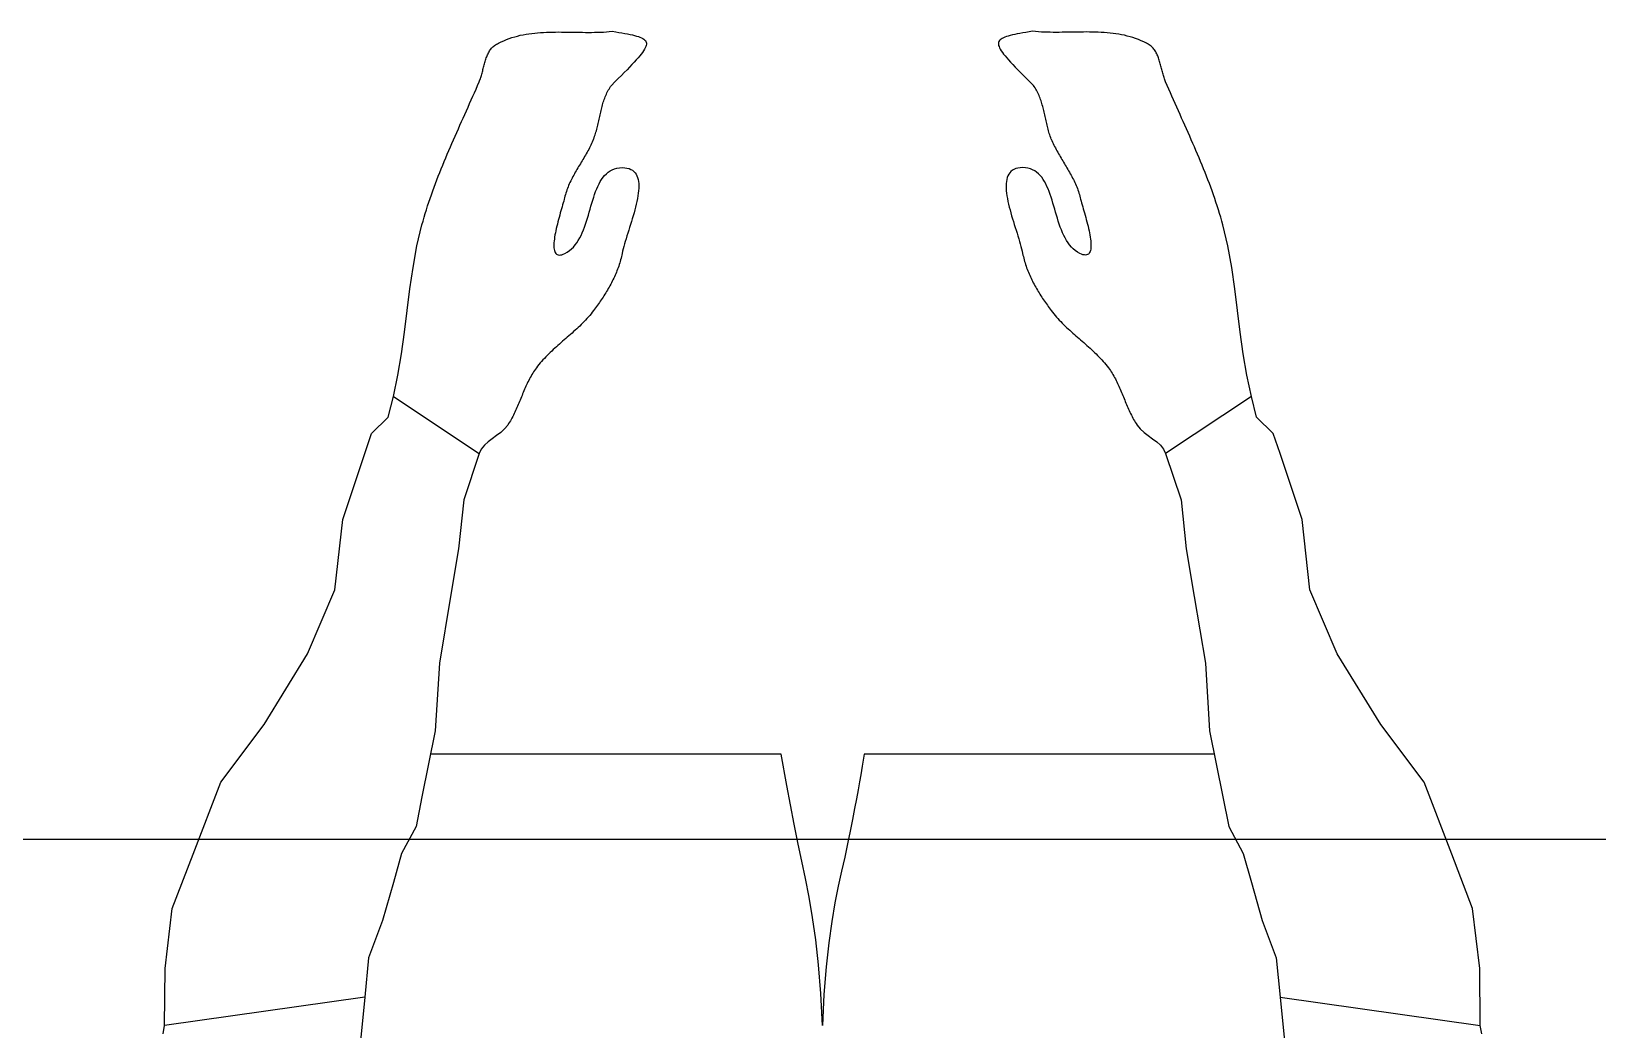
# Model space of a CAD drawing. Header units: millimetres. Extents: x -155 to 94595, y -3153 to 63413.
# Drawn here: x 91889 to 92461, y 36047 to 36412 of the extents above; entities that cross this region are included whole.
import ezdxf

# ---------------------------------------------------------------- set-up
doc = ezdxf.new("R2010")
doc.units = ezdxf.units.MM
doc.layers.add('int', color=185, linetype='Continuous')

msp = doc.modelspace()

# ---------------------------------------------------------------- linework, layer by layer
at = {"layer": 'int'}
for p, q in [((92057.582, 36406.254), (92057.857, 36406.528)), ((92057.857, 36406.528), (92058.147, 36406.786)), ((92058.147, 36406.786), (92058.454, 36407.027)), ((92058.454, 36407.027), (92058.779, 36407.251)), ((92058.779, 36407.251), (92059.122, 36407.456)), ((92059.122, 36407.456), (92059.484, 36407.643)), ((92059.484, 36407.643), (92059.866, 36407.81)), ((92059.866, 36407.81), (92060.831, 36408.295)), ((92060.831, 36408.295), (92061.806, 36408.742)), ((92061.806, 36408.742), (92062.792, 36409.151)), ((92062.792, 36409.151), (92063.787, 36409.525)), ((92063.787, 36409.525), (92064.792, 36409.864)), ((92064.792, 36409.864), (92065.805, 36410.171)), ((92065.805, 36410.171), (92066.827, 36410.447)), ((92066.827, 36410.447), (92067.857, 36410.693)), ((92067.857, 36410.693), (92068.894, 36410.911)), ((92068.894, 36410.911), (92069.938, 36411.103)), ((92069.938, 36411.103), (92070.99, 36411.27)), ((92070.99, 36411.27), (92072.047, 36411.414)), ((92072.047, 36411.414), (92073.11, 36411.535)), ((92073.11, 36411.535), (92074.179, 36411.637)), ((92074.179, 36411.637), (92075.252, 36411.72)), ((92075.252, 36411.72), (92076.331, 36411.786)), ((92076.331, 36411.786), (92077.413, 36411.836)), ((92077.413, 36411.836), (92078.5, 36411.873)), ((92078.5, 36411.873), (92079.589, 36411.897)), ((92079.589, 36411.897), (92080.682, 36411.91)), ((92080.682, 36411.91), (92081.777, 36411.913)), ((92081.777, 36411.913), (92082.874, 36411.909)), ((92082.874, 36411.909), (92083.973, 36411.899)), ((92083.973, 36411.899), (92085.073, 36411.884)), ((92085.073, 36411.884), (92086.174, 36411.866)), ((92086.174, 36411.866), (92087.275, 36411.846)), ((92087.275, 36411.846), (92088.376, 36411.827)), ((92088.376, 36411.827), (92089.477, 36411.809)), ((92089.477, 36411.809), (92090.577, 36411.794)), ((92090.577, 36411.794), (92091.676, 36411.784)), ((92091.676, 36411.784), (92092.773, 36411.78)), ((92092.773, 36411.78), (92093.868, 36411.783)), ((92093.868, 36411.783), (92094.961, 36411.796)), ((92094.961, 36411.796), (92096.051, 36411.82)), ((92096.051, 36411.82), (92097.137, 36411.857)), ((92097.137, 36411.857), (92098.219, 36411.907)), ((92098.219, 36411.907), (92099.298, 36411.973)), ((92099.298, 36411.973), (92100.371, 36412.056)), ((92100.371, 36412.056), (92101.44, 36412.158)), ((92101.44, 36412.158), (92102.691, 36411.949)), ((92102.691, 36411.949), (92103.875, 36411.749)), ((92103.875, 36411.749), (92104.994, 36411.556)), ((92104.994, 36411.556), (92106.047, 36411.369)), ((92106.047, 36411.369), (92107.034, 36411.184)), ((92107.034, 36411.184), (92107.955, 36411)), ((92107.955, 36411), (92108.81, 36410.815)), ((92108.81, 36410.815), (92109.599, 36410.627)), ((92109.599, 36410.627), (92110.322, 36410.434)), ((92110.322, 36410.434), (92110.979, 36410.234)), ((92110.979, 36410.234), (92111.57, 36410.025)), ((92111.57, 36410.025), (92112.095, 36409.805)), ((92112.095, 36409.805), (92112.553, 36409.572)), ((92112.553, 36409.572), (92112.945, 36409.324)), ((92112.945, 36409.324), (92113.271, 36409.059)), ((92113.271, 36409.059), (92113.531, 36408.775)), ((92113.696, 36406.559), (92113.491, 36406.086)), ((92113.531, 36408.775), (92113.724, 36408.47)), ((92113.834, 36407), (92113.696, 36406.559)), ((92113.724, 36408.47), (92113.851, 36408.142)), ((92113.906, 36407.409), (92113.834, 36407)), ((92113.851, 36408.142), (92113.912, 36407.789)), ((92113.912, 36407.789), (92113.906, 36407.409)), ((92242.579, 36408.142), (92242.518, 36407.789)), ((92242.518, 36407.789), (92242.524, 36407.409)), ((92242.524, 36407.409), (92242.596, 36407)), ((92242.706, 36408.47), (92242.579, 36408.142)), ((92242.596, 36407), (92242.735, 36406.559)), ((92242.9, 36408.775), (92242.706, 36408.47)), ((92242.735, 36406.559), (92242.94, 36406.086)), ((92243.159, 36409.059), (92242.9, 36408.775)), ((92243.485, 36409.324), (92243.159, 36409.059)), ((92243.877, 36409.572), (92243.485, 36409.324)), ((92244.336, 36409.805), (92243.877, 36409.572)), ((92244.86, 36410.025), (92244.336, 36409.805)), ((92245.451, 36410.234), (92244.86, 36410.025)), ((92246.108, 36410.434), (92245.451, 36410.234)), ((92246.831, 36410.627), (92246.108, 36410.434)), ((92247.62, 36410.815), (92246.831, 36410.627)), ((92248.475, 36411), (92247.62, 36410.815)), ((92249.396, 36411.184), (92248.475, 36411)), ((92250.383, 36411.369), (92249.396, 36411.184)), ((92251.436, 36411.556), (92250.383, 36411.369)), ((92252.555, 36411.749), (92251.436, 36411.556)), ((92253.74, 36411.949), (92252.555, 36411.749)), ((92254.99, 36412.158), (92253.74, 36411.949)), ((92256.059, 36412.056), (92254.99, 36412.158)), ((92257.133, 36411.973), (92256.059, 36412.056)), ((92258.211, 36411.907), (92257.133, 36411.973)), ((92259.294, 36411.857), (92258.211, 36411.907)), ((92260.38, 36411.82), (92259.294, 36411.857)), ((92261.469, 36411.796), (92260.38, 36411.82)), ((92262.562, 36411.783), (92261.469, 36411.796)), ((92263.657, 36411.78), (92262.562, 36411.783)), ((92264.754, 36411.784), (92263.657, 36411.78)), ((92265.853, 36411.794), (92264.754, 36411.784)), ((92266.953, 36411.809), (92265.853, 36411.794)), ((92268.054, 36411.827), (92266.953, 36411.809)), ((92269.155, 36411.846), (92268.054, 36411.827)), ((92270.257, 36411.866), (92269.155, 36411.846)), ((92271.358, 36411.884), (92270.257, 36411.866)), ((92272.458, 36411.899), (92271.358, 36411.884)), ((92273.557, 36411.909), (92272.458, 36411.899)), ((92274.654, 36411.913), (92273.557, 36411.909)), ((92275.749, 36411.91), (92274.654, 36411.913)), ((92276.841, 36411.897), (92275.749, 36411.91)), ((92277.931, 36411.873), (92276.841, 36411.897)), ((92279.017, 36411.836), (92277.931, 36411.873)), ((92280.1, 36411.786), (92279.017, 36411.836)), ((92281.178, 36411.72), (92280.1, 36411.786)), ((92282.252, 36411.637), (92281.178, 36411.72)), ((92283.32, 36411.535), (92282.252, 36411.637)), ((92284.384, 36411.414), (92283.32, 36411.535)), ((92285.441, 36411.27), (92284.384, 36411.414)), ((92286.492, 36411.103), (92285.441, 36411.27)), ((92287.536, 36410.911), (92286.492, 36411.103)), ((92288.574, 36410.693), (92287.536, 36410.911)), ((92289.603, 36410.447), (92288.574, 36410.693)), ((92290.625, 36410.171), (92289.603, 36410.447)), ((92291.638, 36409.864), (92290.625, 36410.171)), ((92292.643, 36409.525), (92291.638, 36409.864)), ((92293.638, 36409.151), (92292.643, 36409.525)), ((92294.624, 36408.742), (92293.638, 36409.151)), ((92295.6, 36408.295), (92294.624, 36408.742)), ((92296.565, 36407.81), (92295.6, 36408.295)), ((92296.947, 36407.643), (92296.565, 36407.81)), ((92297.309, 36407.456), (92296.947, 36407.643)), ((92297.652, 36407.251), (92297.309, 36407.456)), ((92297.976, 36407.027), (92297.652, 36407.251)), ((92298.284, 36406.786), (92297.976, 36407.027)), ((92298.574, 36406.528), (92298.284, 36406.786)), ((92298.848, 36406.254), (92298.574, 36406.528)), ((92054.768, 36400.339), (92054.887, 36400.763)), ((92054.887, 36400.763), (92055.011, 36401.183)), ((92055.011, 36401.183), (92055.138, 36401.598)), ((92055.138, 36401.598), (92055.272, 36402.009)), ((92055.272, 36402.009), (92055.412, 36402.413)), ((92055.412, 36402.413), (92055.559, 36402.811)), ((92055.559, 36402.811), (92055.713, 36403.202)), ((92055.713, 36403.202), (92055.877, 36403.584)), ((92055.877, 36403.584), (92056.049, 36403.957)), ((92056.049, 36403.957), (92056.232, 36404.321)), ((92056.232, 36404.321), (92056.426, 36404.674)), ((92056.426, 36404.674), (92056.631, 36405.015)), ((92056.631, 36405.015), (92056.848, 36405.345)), ((92056.848, 36405.345), (92057.079, 36405.662)), ((92057.079, 36405.662), (92057.323, 36405.965)), ((92057.323, 36405.965), (92057.582, 36406.254)), ((92109.453, 36400.873), (92108.649, 36400.013)), ((92110.191, 36401.682), (92109.453, 36400.873)), ((92110.863, 36402.442), (92110.191, 36401.682)), ((92111.467, 36403.155), (92110.863, 36402.442)), ((92112.005, 36403.824), (92111.467, 36403.155)), ((92112.476, 36404.449), (92112.005, 36403.824)), ((92112.881, 36405.033), (92112.476, 36404.449)), ((92113.219, 36405.578), (92112.881, 36405.033)), ((92113.491, 36406.086), (92113.219, 36405.578)), ((92242.94, 36406.086), (92243.211, 36405.578)), ((92243.211, 36405.578), (92243.549, 36405.033)), ((92243.549, 36405.033), (92243.954, 36404.449)), ((92243.954, 36404.449), (92244.425, 36403.824)), ((92244.425, 36403.824), (92244.963, 36403.155)), ((92244.963, 36403.155), (92245.568, 36402.442)), ((92245.568, 36402.442), (92246.239, 36401.682)), ((92246.239, 36401.682), (92246.977, 36400.873)), ((92246.977, 36400.873), (92247.782, 36400.013)), ((92299.107, 36405.965), (92298.848, 36406.254)), ((92299.351, 36405.662), (92299.107, 36405.965)), ((92299.582, 36405.345), (92299.351, 36405.662)), ((92299.8, 36405.015), (92299.582, 36405.345)), ((92300.005, 36404.674), (92299.8, 36405.015)), ((92300.198, 36404.321), (92300.005, 36404.674)), ((92300.381, 36403.957), (92300.198, 36404.321)), ((92300.554, 36403.584), (92300.381, 36403.957)), ((92300.717, 36403.202), (92300.554, 36403.584)), ((92300.872, 36402.811), (92300.717, 36403.202)), ((92301.019, 36402.413), (92300.872, 36402.811)), ((92301.159, 36402.009), (92301.019, 36402.413)), ((92301.292, 36401.598), (92301.159, 36402.009)), ((92301.42, 36401.183), (92301.292, 36401.598)), ((92301.543, 36400.763), (92301.42, 36401.183)), ((92301.662, 36400.339), (92301.543, 36400.763)), ((92053.254, 36394.857), (92053.388, 36395.257)), ((92053.388, 36395.257), (92053.516, 36395.664)), ((92053.516, 36395.664), (92053.64, 36396.076)), ((92053.64, 36396.076), (92053.759, 36396.493)), ((92053.759, 36396.493), (92053.874, 36396.914)), ((92053.874, 36396.914), (92053.988, 36397.339)), ((92053.988, 36397.339), (92054.099, 36397.766)), ((92054.099, 36397.766), (92054.209, 36398.195)), ((92054.209, 36398.195), (92054.319, 36398.625)), ((92054.319, 36398.625), (92054.429, 36399.055)), ((92054.429, 36399.055), (92054.54, 36399.485)), ((92054.54, 36399.485), (92054.653, 36399.913)), ((92054.653, 36399.913), (92054.768, 36400.339)), ((92104.762, 36396.022), (92103.623, 36394.877)), ((92105.834, 36397.106), (92104.762, 36396.022)), ((92106.839, 36398.131), (92105.834, 36397.106)), ((92107.777, 36399.1), (92106.839, 36398.131)), ((92108.649, 36400.013), (92107.777, 36399.1)), ((92247.782, 36400.013), (92248.653, 36399.1)), ((92248.653, 36399.1), (92249.591, 36398.131)), ((92249.591, 36398.131), (92250.597, 36397.106)), ((92250.597, 36397.106), (92251.669, 36396.022)), ((92251.669, 36396.022), (92252.808, 36394.877)), ((92301.778, 36399.913), (92301.662, 36400.339)), ((92301.891, 36399.485), (92301.778, 36399.913)), ((92302.002, 36399.055), (92301.891, 36399.485)), ((92302.112, 36398.625), (92302.002, 36399.055)), ((92302.222, 36398.195), (92302.112, 36398.625)), ((92302.332, 36397.766), (92302.222, 36398.195)), ((92302.443, 36397.339), (92302.332, 36397.766)), ((92302.556, 36396.914), (92302.443, 36397.339)), ((92302.672, 36396.493), (92302.556, 36396.914)), ((92302.791, 36396.076), (92302.672, 36396.493)), ((92302.914, 36395.664), (92302.791, 36396.076)), ((92303.042, 36395.257), (92302.914, 36395.664)), ((92303.176, 36394.857), (92303.042, 36395.257)), ((92050.506, 36388.406), (92051.088, 36389.728)), ((92051.088, 36389.728), (92051.666, 36391.052)), ((92051.666, 36391.052), (92052.241, 36392.376)), ((92052.241, 36392.376), (92052.812, 36393.702)), ((92052.812, 36393.702), (92052.967, 36394.078)), ((92052.967, 36394.078), (92053.114, 36394.464)), ((92053.114, 36394.464), (92053.254, 36394.857)), ((92099.281, 36389.222), (92099.505, 36389.696)), ((92099.505, 36389.696), (92099.742, 36390.163)), ((92099.742, 36390.163), (92099.992, 36390.624)), ((92099.992, 36390.624), (92100.257, 36391.078)), ((92100.257, 36391.078), (92100.537, 36391.525)), ((92100.537, 36391.525), (92100.832, 36391.964)), ((92100.832, 36391.964), (92101.144, 36392.396)), ((92102.417, 36393.669), (92101.144, 36392.396)), ((92103.623, 36394.877), (92102.417, 36393.669)), ((92252.808, 36394.877), (92254.013, 36393.669)), ((92254.013, 36393.669), (92255.286, 36392.396)), ((92255.598, 36391.964), (92255.286, 36392.396)), ((92255.894, 36391.525), (92255.598, 36391.964)), ((92256.174, 36391.078), (92255.894, 36391.525)), ((92256.438, 36390.624), (92256.174, 36391.078)), ((92256.689, 36390.163), (92256.438, 36390.624)), ((92256.926, 36389.696), (92256.689, 36390.163)), ((92257.149, 36389.222), (92256.926, 36389.696)), ((92303.316, 36394.464), (92303.176, 36394.857)), ((92303.464, 36394.078), (92303.316, 36394.464)), ((92303.619, 36393.702), (92303.464, 36394.078)), ((92304.19, 36392.376), (92303.619, 36393.702)), ((92304.764, 36391.052), (92304.19, 36392.376)), ((92305.343, 36389.728), (92304.764, 36391.052)), ((92305.925, 36388.406), (92305.343, 36389.728)), ((92048.157, 36383.122), (92048.746, 36384.442)), ((92048.746, 36384.442), (92049.335, 36385.763)), ((92049.335, 36385.763), (92049.921, 36387.084)), ((92049.921, 36387.084), (92050.506, 36388.406)), ((92097.337, 36383.175), (92097.462, 36383.697)), ((92097.462, 36383.697), (92097.592, 36384.217)), ((92097.592, 36384.217), (92097.726, 36384.734)), ((92097.726, 36384.734), (92097.867, 36385.248)), ((92097.867, 36385.248), (92098.014, 36385.76)), ((92098.014, 36385.76), (92098.168, 36386.268)), ((92098.168, 36386.268), (92098.329, 36386.772)), ((92098.329, 36386.772), (92098.5, 36387.271)), ((92098.5, 36387.271), (92098.679, 36387.767)), ((92098.679, 36387.767), (92098.869, 36388.257)), ((92098.869, 36388.257), (92099.069, 36388.742)), ((92099.069, 36388.742), (92099.281, 36389.222)), ((92257.361, 36388.742), (92257.149, 36389.222)), ((92257.562, 36388.257), (92257.361, 36388.742)), ((92257.751, 36387.767), (92257.562, 36388.257)), ((92257.931, 36387.271), (92257.751, 36387.767)), ((92258.101, 36386.772), (92257.931, 36387.271)), ((92258.263, 36386.268), (92258.101, 36386.772)), ((92258.417, 36385.76), (92258.263, 36386.268)), ((92258.564, 36385.248), (92258.417, 36385.76)), ((92258.704, 36384.734), (92258.564, 36385.248)), ((92258.839, 36384.217), (92258.704, 36384.734)), ((92258.968, 36383.697), (92258.839, 36384.217)), ((92259.094, 36383.175), (92258.968, 36383.697)), ((92306.509, 36387.084), (92305.925, 36388.406)), ((92307.096, 36385.763), (92306.509, 36387.084)), ((92307.684, 36384.442), (92307.096, 36385.763)), ((92308.274, 36383.122), (92307.684, 36384.442)), ((92045.795, 36377.839), (92046.385, 36379.16)), ((92046.385, 36379.16), (92046.975, 36380.481)), ((92046.975, 36380.481), (92047.566, 36381.801)), ((92047.566, 36381.801), (92048.157, 36383.122)), ((92096.031, 36377.387), (92096.158, 36377.91)), ((92096.158, 36377.91), (92096.28, 36378.435)), ((92096.28, 36378.435), (92096.4, 36378.962)), ((92096.4, 36378.962), (92096.517, 36379.489)), ((92096.517, 36379.489), (92096.633, 36380.016)), ((92096.633, 36380.016), (92096.748, 36380.544)), ((92096.748, 36380.544), (92096.863, 36381.072)), ((92096.863, 36381.072), (92096.979, 36381.599)), ((92096.979, 36381.599), (92097.096, 36382.126)), ((92097.096, 36382.126), (92097.215, 36382.651)), ((92097.215, 36382.651), (92097.337, 36383.175)), ((92259.216, 36382.651), (92259.094, 36383.175)), ((92259.335, 36382.126), (92259.216, 36382.651)), ((92259.452, 36381.599), (92259.335, 36382.126)), ((92259.568, 36381.072), (92259.452, 36381.599)), ((92259.683, 36380.544), (92259.568, 36381.072)), ((92259.798, 36380.016), (92259.683, 36380.544)), ((92259.913, 36379.489), (92259.798, 36380.016)), ((92260.031, 36378.962), (92259.913, 36379.489)), ((92260.15, 36378.435), (92260.031, 36378.962)), ((92260.273, 36377.91), (92260.15, 36378.435)), ((92260.399, 36377.387), (92260.273, 36377.91)), ((92308.864, 36381.801), (92308.274, 36383.122)), ((92309.455, 36380.481), (92308.864, 36381.801)), ((92310.045, 36379.16), (92309.455, 36380.481)), ((92310.635, 36377.839), (92310.045, 36379.16)), ((92042.874, 36371.223), (92043.453, 36372.549)), ((92043.453, 36372.549), (92044.035, 36373.873)), ((92044.035, 36373.873), (92044.62, 36375.196)), ((92044.62, 36375.196), (92045.207, 36376.518)), ((92045.207, 36376.518), (92045.795, 36377.839)), ((92094.385, 36372.247), (92094.147, 36371.697)), ((92094.613, 36372.801), (92094.385, 36372.247)), ((92094.613, 36372.801), (92094.804, 36373.296)), ((92094.804, 36373.296), (92094.986, 36373.795)), ((92094.986, 36373.795), (92095.157, 36374.298)), ((92095.157, 36374.298), (92095.321, 36374.805)), ((92095.321, 36374.805), (92095.476, 36375.315)), ((92095.476, 36375.315), (92095.624, 36375.829)), ((92095.624, 36375.829), (92095.765, 36376.346)), ((92095.765, 36376.346), (92095.901, 36376.865)), ((92095.901, 36376.865), (92096.031, 36377.387)), ((92260.529, 36376.865), (92260.399, 36377.387)), ((92260.665, 36376.346), (92260.529, 36376.865)), ((92260.807, 36375.829), (92260.665, 36376.346)), ((92260.955, 36375.315), (92260.807, 36375.829)), ((92261.11, 36374.805), (92260.955, 36375.315)), ((92261.273, 36374.298), (92261.11, 36374.805)), ((92261.445, 36373.795), (92261.273, 36374.298)), ((92261.626, 36373.296), (92261.445, 36373.795)), ((92261.818, 36372.801), (92261.626, 36373.296)), ((92261.818, 36372.801), (92262.046, 36372.247)), ((92262.046, 36372.247), (92262.284, 36371.697)), ((92311.224, 36376.518), (92310.635, 36377.839)), ((92311.811, 36375.196), (92311.224, 36376.518)), ((92312.396, 36373.873), (92311.811, 36375.196)), ((92312.978, 36372.549), (92312.396, 36373.873)), ((92313.557, 36371.223), (92312.978, 36372.549)), ((92040.599, 36365.908), (92041.16, 36367.239)), ((92041.16, 36367.239), (92041.727, 36368.569)), ((92041.727, 36368.569), (92042.298, 36369.897)), ((92042.298, 36369.897), (92042.874, 36371.223)), ((92091.65, 36366.895), (92091.346, 36366.373)), ((92091.951, 36367.419), (92091.65, 36366.895)), ((92092.247, 36367.944), (92091.951, 36367.419)), ((92092.539, 36368.472), (92092.247, 36367.944)), ((92092.825, 36369.002), (92092.539, 36368.472)), ((92093.104, 36369.534), (92092.825, 36369.002)), ((92093.377, 36370.07), (92093.104, 36369.534)), ((92093.642, 36370.609), (92093.377, 36370.07)), ((92093.899, 36371.151), (92093.642, 36370.609)), ((92094.147, 36371.697), (92093.899, 36371.151)), ((92262.284, 36371.697), (92262.532, 36371.151)), ((92262.532, 36371.151), (92262.788, 36370.609)), ((92262.788, 36370.609), (92263.053, 36370.07)), ((92263.053, 36370.07), (92263.326, 36369.534)), ((92263.326, 36369.534), (92263.606, 36369.002)), ((92263.606, 36369.002), (92263.891, 36368.472)), ((92263.891, 36368.472), (92264.183, 36367.944)), ((92264.183, 36367.944), (92264.479, 36367.419)), ((92264.479, 36367.419), (92264.78, 36366.895)), ((92264.78, 36366.895), (92265.085, 36366.373)), ((92314.132, 36369.897), (92313.557, 36371.223)), ((92314.703, 36368.569), (92314.132, 36369.897)), ((92315.27, 36367.239), (92314.703, 36368.569)), ((92315.832, 36365.908), (92315.27, 36367.239)), ((92038.413, 36360.561), (92038.949, 36361.901)), ((92038.949, 36361.901), (92039.493, 36363.239)), ((92039.493, 36363.239), (92040.043, 36364.574)), ((92040.043, 36364.574), (92040.599, 36365.908)), ((92088.247, 36361.183), (92087.946, 36360.661)), ((92088.551, 36361.703), (92088.247, 36361.183)), ((92088.859, 36362.223), (92088.551, 36361.703)), ((92089.169, 36362.742), (92088.859, 36362.223)), ((92089.48, 36363.26), (92089.169, 36362.742)), ((92089.792, 36363.778), (92089.48, 36363.26)), ((92090.105, 36364.296), (92089.792, 36363.778)), ((92090.417, 36364.814), (92090.105, 36364.296)), ((92090.729, 36365.333), (92090.417, 36364.814)), ((92091.039, 36365.853), (92090.729, 36365.333)), ((92091.346, 36366.373), (92091.039, 36365.853)), ((92099.278, 36360.139), (92099.938, 36360.698)), ((92099.938, 36360.698), (92100.649, 36361.184)), ((92100.649, 36361.184), (92101.412, 36361.592)), ((92101.412, 36361.592), (92102.232, 36361.917)), ((92102.232, 36361.917), (92103.111, 36362.155)), ((92103.111, 36362.155), (92104.054, 36362.301)), ((92104.054, 36362.301), (92105.063, 36362.351)), ((92105.063, 36362.351), (92105.983, 36362.31)), ((92105.983, 36362.31), (92106.815, 36362.189)), ((92106.815, 36362.189), (92107.563, 36361.992)), ((92107.563, 36361.992), (92108.229, 36361.721)), ((92108.229, 36361.721), (92108.817, 36361.379)), ((92108.817, 36361.379), (92109.331, 36360.971)), ((92109.331, 36360.971), (92109.772, 36360.499)), ((92247.1, 36360.971), (92246.658, 36360.499)), ((92247.613, 36361.379), (92247.1, 36360.971)), ((92248.201, 36361.721), (92247.613, 36361.379)), ((92248.868, 36361.992), (92248.201, 36361.721)), ((92249.615, 36362.189), (92248.868, 36361.992)), ((92250.448, 36362.31), (92249.615, 36362.189)), ((92251.367, 36362.351), (92250.448, 36362.31)), ((92252.377, 36362.301), (92251.367, 36362.351)), ((92253.319, 36362.155), (92252.377, 36362.301)), ((92254.199, 36361.917), (92253.319, 36362.155)), ((92255.018, 36361.592), (92254.199, 36361.917)), ((92255.782, 36361.184), (92255.018, 36361.592)), ((92256.492, 36360.698), (92255.782, 36361.184)), ((92257.153, 36360.139), (92256.492, 36360.698)), ((92265.085, 36366.373), (92265.392, 36365.853)), ((92265.392, 36365.853), (92265.702, 36365.333)), ((92265.702, 36365.333), (92266.013, 36364.814)), ((92266.013, 36364.814), (92266.325, 36364.296)), ((92266.325, 36364.296), (92266.638, 36363.778)), ((92266.638, 36363.778), (92266.95, 36363.26)), ((92266.95, 36363.26), (92267.262, 36362.742)), ((92267.262, 36362.742), (92267.572, 36362.223)), ((92267.572, 36362.223), (92267.879, 36361.703)), ((92267.879, 36361.703), (92268.184, 36361.183)), ((92268.184, 36361.183), (92268.484, 36360.661)), ((92316.388, 36364.574), (92315.832, 36365.908)), ((92316.938, 36363.239), (92316.388, 36364.574)), ((92317.481, 36361.901), (92316.938, 36363.239)), ((92318.018, 36360.561), (92317.481, 36361.901)), ((92035.852, 36353.817), (92036.347, 36355.172)), ((92036.347, 36355.172), (92036.85, 36356.523)), ((92036.85, 36356.523), (92037.363, 36357.872)), ((92037.363, 36357.872), (92037.884, 36359.218)), ((92037.884, 36359.218), (92038.413, 36360.561)), ((92085.281, 36355.305), (92085.064, 36354.75)), ((92085.51, 36355.856), (92085.281, 36355.305)), ((92085.748, 36356.402), (92085.51, 36355.856)), ((92085.996, 36356.945), (92085.748, 36356.402)), ((92086.254, 36357.484), (92085.996, 36356.945)), ((92086.519, 36358.02), (92086.254, 36357.484)), ((92086.792, 36358.553), (92086.519, 36358.02)), ((92087.072, 36359.083), (92086.792, 36358.553)), ((92087.358, 36359.611), (92087.072, 36359.083)), ((92087.649, 36360.137), (92087.358, 36359.611)), ((92087.946, 36360.661), (92087.649, 36360.137)), ((92095.76, 36354.555), (92096.167, 36355.499)), ((92096.167, 36355.499), (92096.601, 36356.403)), ((92096.601, 36356.403), (92097.064, 36357.26)), ((92097.064, 36357.26), (92097.56, 36358.067)), ((92097.56, 36358.067), (92098.092, 36358.819)), ((92098.092, 36358.819), (92098.663, 36359.511)), ((92098.663, 36359.511), (92099.278, 36360.139)), ((92109.772, 36360.499), (92110.145, 36359.966)), ((92110.145, 36359.966), (92110.453, 36359.376)), ((92110.453, 36359.376), (92110.698, 36358.732)), ((92110.698, 36358.732), (92110.885, 36358.037)), ((92110.885, 36358.037), (92111.016, 36357.295)), ((92111.016, 36357.295), (92111.094, 36356.508)), ((92111.094, 36356.508), (92111.122, 36355.679)), ((92111.122, 36355.679), (92111.104, 36354.813)), ((92245.337, 36356.508), (92245.308, 36355.679)), ((92245.308, 36355.679), (92245.326, 36354.813)), ((92245.415, 36357.295), (92245.337, 36356.508)), ((92245.546, 36358.037), (92245.415, 36357.295)), ((92245.732, 36358.732), (92245.546, 36358.037)), ((92245.977, 36359.376), (92245.732, 36358.732)), ((92246.285, 36359.966), (92245.977, 36359.376)), ((92246.658, 36360.499), (92246.285, 36359.966)), ((92257.767, 36359.511), (92257.153, 36360.139)), ((92258.339, 36358.819), (92257.767, 36359.511)), ((92258.871, 36358.067), (92258.339, 36358.819)), ((92259.366, 36357.26), (92258.871, 36358.067)), ((92259.83, 36356.403), (92259.366, 36357.26)), ((92260.263, 36355.499), (92259.83, 36356.403)), ((92260.671, 36354.555), (92260.263, 36355.499)), ((92268.484, 36360.661), (92268.781, 36360.137)), ((92268.781, 36360.137), (92269.073, 36359.611)), ((92269.073, 36359.611), (92269.359, 36359.083)), ((92269.359, 36359.083), (92269.639, 36358.553)), ((92269.639, 36358.553), (92269.912, 36358.02)), ((92269.912, 36358.02), (92270.177, 36357.484)), ((92270.177, 36357.484), (92270.434, 36356.945)), ((92270.434, 36356.945), (92270.682, 36356.402)), ((92270.682, 36356.402), (92270.921, 36355.856)), ((92270.921, 36355.856), (92271.149, 36355.305)), ((92271.149, 36355.305), (92271.367, 36354.75)), ((92318.547, 36359.218), (92318.018, 36360.561)), ((92319.068, 36357.872), (92318.547, 36359.218)), ((92319.58, 36356.523), (92319.068, 36357.872)), ((92320.084, 36355.172), (92319.58, 36356.523)), ((92320.578, 36353.817), (92320.084, 36355.172)), ((92033.98, 36348.362), (92034.432, 36349.731)), ((92034.432, 36349.731), (92034.895, 36351.097)), ((92034.895, 36351.097), (92035.368, 36352.459)), ((92035.368, 36352.459), (92035.852, 36353.817)), ((92083.509, 36349.487), (92083.313, 36348.796)), ((92083.694, 36350.146), (92083.509, 36349.487)), ((92083.866, 36350.77), (92083.694, 36350.146)), ((92084.023, 36351.356), (92083.866, 36350.77)), ((92084.163, 36351.901), (92084.023, 36351.356)), ((92084.316, 36352.481), (92084.163, 36351.901)), ((92084.483, 36353.056), (92084.316, 36352.481)), ((92084.664, 36353.626), (92084.483, 36353.056)), ((92084.858, 36354.19), (92084.664, 36353.626)), ((92085.064, 36354.75), (92084.858, 36354.19)), ((92093.672, 36348.28), (92093.994, 36349.375)), ((92093.994, 36349.375), (92094.322, 36350.457)), ((92094.322, 36350.457), (92094.659, 36351.52)), ((92094.659, 36351.52), (92095.009, 36352.561)), ((92095.009, 36352.561), (92095.375, 36353.574)), ((92095.375, 36353.574), (92095.76, 36354.555)), ((92110.432, 36350.024), (92110.204, 36348.998)), ((92110.634, 36351.032), (92110.432, 36350.024)), ((92110.805, 36352.018), (92110.634, 36351.032)), ((92110.943, 36352.979), (92110.805, 36352.018)), ((92111.043, 36353.912), (92110.943, 36352.979)), ((92111.104, 36354.813), (92111.043, 36353.912)), ((92245.326, 36354.813), (92245.387, 36353.912)), ((92245.387, 36353.912), (92245.488, 36352.979)), ((92245.488, 36352.979), (92245.625, 36352.018)), ((92245.625, 36352.018), (92245.796, 36351.032)), ((92245.796, 36351.032), (92245.998, 36350.024)), ((92245.998, 36350.024), (92246.227, 36348.998)), ((92261.056, 36353.574), (92260.671, 36354.555)), ((92261.421, 36352.561), (92261.056, 36353.574)), ((92261.771, 36351.52), (92261.421, 36352.561)), ((92262.108, 36350.457), (92261.771, 36351.52)), ((92262.436, 36349.375), (92262.108, 36350.457)), ((92262.758, 36348.28), (92262.436, 36349.375)), ((92271.367, 36354.75), (92271.573, 36354.19)), ((92271.573, 36354.19), (92271.766, 36353.626)), ((92271.766, 36353.626), (92271.947, 36353.056)), ((92271.947, 36353.056), (92272.115, 36352.481)), ((92272.115, 36352.481), (92272.268, 36351.901)), ((92272.268, 36351.901), (92272.408, 36351.356)), ((92272.408, 36351.356), (92272.565, 36350.77)), ((92272.565, 36350.77), (92272.736, 36350.146)), ((92272.736, 36350.146), (92272.921, 36349.487)), ((92272.921, 36349.487), (92273.117, 36348.796)), ((92321.062, 36352.459), (92320.578, 36353.817)), ((92321.536, 36351.097), (92321.062, 36352.459)), ((92321.999, 36349.731), (92321.536, 36351.097)), ((92322.45, 36348.362), (92321.999, 36349.731)), ((92032.298, 36342.842), (92032.699, 36344.228)), ((92032.699, 36344.228), (92033.114, 36345.61)), ((92033.114, 36345.61), (92033.541, 36346.988)), ((92033.541, 36346.988), (92033.98, 36348.362)), ((92082.015, 36344.184), (92081.796, 36343.37)), ((92082.236, 36344.992), (92082.015, 36344.184)), ((92082.458, 36345.788), (92082.236, 36344.992)), ((92082.678, 36346.57), (92082.458, 36345.788)), ((92082.896, 36347.334), (92082.678, 36346.57)), ((92083.108, 36348.078), (92082.896, 36347.334)), ((92083.313, 36348.796), (92083.108, 36348.078)), ((92092.03, 36342.761), (92092.373, 36343.855)), ((92092.373, 36343.855), (92092.706, 36344.959)), ((92092.706, 36344.959), (92093.031, 36346.067)), ((92093.031, 36346.067), (92093.352, 36347.176)), ((92093.352, 36347.176), (92093.672, 36348.28)), ((92108.764, 36343.697), (92108.439, 36342.626)), ((92109.081, 36344.769), (92108.764, 36343.697)), ((92109.386, 36345.838), (92109.081, 36344.769)), ((92109.678, 36346.901), (92109.386, 36345.838)), ((92109.951, 36347.956), (92109.678, 36346.901)), ((92110.204, 36348.998), (92109.951, 36347.956)), ((92246.227, 36348.998), (92246.479, 36347.956)), ((92246.479, 36347.956), (92246.753, 36346.901)), ((92246.753, 36346.901), (92247.044, 36345.838)), ((92247.044, 36345.838), (92247.35, 36344.769)), ((92247.35, 36344.769), (92247.667, 36343.697)), ((92247.667, 36343.697), (92247.992, 36342.626)), ((92263.078, 36347.176), (92262.758, 36348.28)), ((92263.399, 36346.067), (92263.078, 36347.176)), ((92263.724, 36344.959), (92263.399, 36346.067)), ((92264.057, 36343.855), (92263.724, 36344.959)), ((92264.401, 36342.761), (92264.057, 36343.855)), ((92273.117, 36348.796), (92273.322, 36348.078)), ((92273.322, 36348.078), (92273.535, 36347.334)), ((92273.535, 36347.334), (92273.752, 36346.57)), ((92273.752, 36346.57), (92273.973, 36345.788)), ((92273.973, 36345.788), (92274.195, 36344.992)), ((92274.195, 36344.992), (92274.416, 36344.184)), ((92274.416, 36344.184), (92274.634, 36343.37)), ((92322.89, 36346.988), (92322.45, 36348.362)), ((92323.317, 36345.61), (92322.89, 36346.988)), ((92323.731, 36344.228), (92323.317, 36345.61)), ((92324.132, 36342.842), (92323.731, 36344.228)), ((92030.071, 36333.726), (92031.911, 36341.451)), ((92031.911, 36341.451), (92032.298, 36342.842)), ((92080.655, 36338.514), (92080.511, 36337.742)), ((92080.815, 36339.302), (92080.655, 36338.514)), ((92080.99, 36340.103), (92080.815, 36339.302)), ((92081.178, 36340.914), (92080.99, 36340.103)), ((92081.376, 36341.731), (92081.178, 36340.914)), ((92081.583, 36342.551), (92081.376, 36341.731)), ((92081.796, 36343.37), (92081.583, 36342.551)), ((92090.026, 36337.591), (92090.476, 36338.569)), ((92090.476, 36338.569), (92090.898, 36339.58)), ((92090.898, 36339.58), (92091.295, 36340.619)), ((92091.295, 36340.619), (92091.671, 36341.681)), ((92091.671, 36341.681), (92092.03, 36342.761)), ((92107.121, 36338.414), (92106.803, 36337.395)), ((92107.447, 36339.45), (92107.121, 36338.414)), ((92107.777, 36340.499), (92107.447, 36339.45)), ((92108.109, 36341.559), (92107.777, 36340.499)), ((92108.439, 36342.626), (92108.109, 36341.559)), ((92247.992, 36342.626), (92248.322, 36341.559)), ((92248.322, 36341.559), (92248.654, 36340.499)), ((92248.654, 36340.499), (92248.984, 36339.45)), ((92248.984, 36339.45), (92249.31, 36338.414)), ((92249.31, 36338.414), (92249.627, 36337.395)), ((92264.759, 36341.681), (92264.401, 36342.761)), ((92265.135, 36340.619), (92264.759, 36341.681)), ((92265.533, 36339.58), (92265.135, 36340.619)), ((92265.955, 36338.569), (92265.533, 36339.58)), ((92266.405, 36337.591), (92265.955, 36338.569)), ((92274.634, 36343.37), (92274.848, 36342.551)), ((92274.848, 36342.551), (92275.054, 36341.731)), ((92275.054, 36341.731), (92275.253, 36340.914)), ((92275.253, 36340.914), (92275.44, 36340.103)), ((92275.44, 36340.103), (92275.615, 36339.302)), ((92275.615, 36339.302), (92275.775, 36338.514)), ((92275.775, 36338.514), (92275.919, 36337.742)), ((92324.519, 36341.451), (92324.132, 36342.842)), ((92326.36, 36333.726), (92324.519, 36341.451)), ((92028.647, 36325.914), (92030.071, 36333.726)), ((92080.11, 36334.248), (92080.108, 36333.646)), ((92080.108, 36333.646), (92080.135, 36333.084)), ((92080.142, 36334.887), (92080.11, 36334.248)), ((92080.135, 36333.084), (92080.195, 36332.567)), ((92080.199, 36335.559), (92080.142, 36334.887)), ((92080.195, 36332.567), (92080.29, 36332.096)), ((92080.281, 36336.261), (92080.199, 36335.559)), ((92080.386, 36336.99), (92080.281, 36336.261)), ((92080.29, 36332.096), (92080.421, 36331.675)), ((92080.511, 36337.742), (92080.386, 36336.99)), ((92085.811, 36332.034), (92086.551, 36332.657)), ((92086.551, 36332.657), (92087.239, 36333.345)), ((92087.239, 36333.345), (92087.879, 36334.093)), ((92087.879, 36334.093), (92088.475, 36334.896)), ((92088.475, 36334.896), (92089.029, 36335.75)), ((92089.029, 36335.75), (92089.545, 36336.649)), ((92089.545, 36336.649), (92090.026, 36337.591)), ((92105.442, 36332.663), (92105.237, 36331.812)), ((92105.673, 36333.55), (92105.442, 36332.663)), ((92105.928, 36334.47), (92105.673, 36333.55)), ((92106.203, 36335.419), (92105.928, 36334.47)), ((92106.496, 36336.395), (92106.203, 36335.419)), ((92106.803, 36337.395), (92106.496, 36336.395)), ((92249.627, 36337.395), (92249.934, 36336.395)), ((92249.934, 36336.395), (92250.227, 36335.419)), ((92250.227, 36335.419), (92250.503, 36334.47)), ((92250.503, 36334.47), (92250.758, 36333.55)), ((92250.758, 36333.55), (92250.989, 36332.663)), ((92250.989, 36332.663), (92251.193, 36331.812)), ((92266.886, 36336.649), (92266.405, 36337.591)), ((92267.402, 36335.75), (92266.886, 36336.649)), ((92267.956, 36334.896), (92267.402, 36335.75)), ((92268.551, 36334.093), (92267.956, 36334.896)), ((92269.191, 36333.345), (92268.551, 36334.093)), ((92269.88, 36332.657), (92269.191, 36333.345)), ((92270.62, 36332.034), (92269.88, 36332.657)), ((92275.919, 36337.742), (92276.044, 36336.99)), ((92276.141, 36332.096), (92276.01, 36331.675)), ((92276.044, 36336.99), (92276.149, 36336.261)), ((92276.235, 36332.567), (92276.141, 36332.096)), ((92276.149, 36336.261), (92276.231, 36335.559)), ((92276.231, 36335.559), (92276.289, 36334.887)), ((92276.295, 36333.084), (92276.235, 36332.567)), ((92276.289, 36334.887), (92276.32, 36334.248)), ((92276.323, 36333.646), (92276.295, 36333.084)), ((92276.32, 36334.248), (92276.323, 36333.646)), ((92327.783, 36325.914), (92326.36, 36333.726)), ((92080.421, 36331.675), (92080.59, 36331.309)), ((92080.59, 36331.309), (92080.799, 36331)), ((92080.799, 36331), (92081.051, 36330.751)), ((92081.051, 36330.751), (92081.347, 36330.567)), ((92081.347, 36330.567), (92081.689, 36330.45)), ((92081.689, 36330.45), (92082.079, 36330.405)), ((92082.079, 36330.405), (92082.52, 36330.434)), ((92082.52, 36330.434), (92083.013, 36330.54)), ((92083.013, 36330.54), (92083.56, 36330.728)), ((92083.56, 36330.728), (92084.163, 36331)), ((92084.163, 36331), (92085.016, 36331.48)), ((92085.016, 36331.48), (92085.811, 36332.034)), ((92103.797, 36326.362), (92103.597, 36325.795)), ((92103.989, 36326.932), (92103.797, 36326.362)), ((92104.171, 36327.505), (92103.989, 36326.932)), ((92104.344, 36328.08), (92104.171, 36327.505)), ((92104.508, 36328.659), (92104.344, 36328.08)), ((92104.662, 36329.24), (92104.508, 36328.659)), ((92104.806, 36329.824), (92104.662, 36329.24)), ((92104.94, 36330.411), (92104.806, 36329.824)), ((92105.063, 36331), (92104.94, 36330.411)), ((92105.237, 36331.812), (92105.063, 36331)), ((92251.193, 36331.812), (92251.367, 36331)), ((92251.367, 36331), (92251.491, 36330.411)), ((92251.491, 36330.411), (92251.625, 36329.824)), ((92251.625, 36329.824), (92251.769, 36329.24)), ((92251.769, 36329.24), (92251.923, 36328.659)), ((92251.923, 36328.659), (92252.086, 36328.08)), ((92252.086, 36328.08), (92252.259, 36327.505)), ((92252.259, 36327.505), (92252.442, 36326.932)), ((92252.442, 36326.932), (92252.633, 36326.362)), ((92252.633, 36326.362), (92252.834, 36325.795)), ((92271.415, 36331.48), (92270.62, 36332.034)), ((92272.268, 36331), (92271.415, 36331.48)), ((92272.871, 36330.728), (92272.268, 36331)), ((92273.418, 36330.54), (92272.871, 36330.728)), ((92273.911, 36330.434), (92273.418, 36330.54)), ((92274.351, 36330.405), (92273.911, 36330.434)), ((92274.741, 36330.45), (92274.351, 36330.405)), ((92275.084, 36330.567), (92274.741, 36330.45)), ((92275.38, 36330.751), (92275.084, 36330.567)), ((92275.631, 36331), (92275.38, 36330.751)), ((92275.841, 36331.309), (92275.631, 36331)), ((92276.01, 36331.675), (92275.841, 36331.309)), ((92027.508, 36318.043), (92028.647, 36325.914)), ((92101.435, 36320.819), (92101.159, 36320.28)), ((92101.705, 36321.361), (92101.435, 36320.819)), ((92101.967, 36321.905), (92101.705, 36321.361)), ((92102.223, 36322.452), (92101.967, 36321.905)), ((92102.471, 36323.002), (92102.223, 36322.452)), ((92102.712, 36323.555), (92102.471, 36323.002)), ((92102.945, 36324.111), (92102.712, 36323.555)), ((92103.171, 36324.67), (92102.945, 36324.111)), ((92103.388, 36325.231), (92103.171, 36324.67)), ((92103.597, 36325.795), (92103.388, 36325.231)), ((92252.834, 36325.795), (92253.042, 36325.231)), ((92253.042, 36325.231), (92253.26, 36324.67)), ((92253.26, 36324.67), (92253.485, 36324.111)), ((92253.485, 36324.111), (92253.718, 36323.555)), ((92253.718, 36323.555), (92253.959, 36323.002)), ((92253.959, 36323.002), (92254.208, 36322.452)), ((92254.208, 36322.452), (92254.463, 36321.905)), ((92254.463, 36321.905), (92254.726, 36321.361)), ((92254.726, 36321.361), (92254.995, 36320.819)), ((92254.995, 36320.819), (92255.271, 36320.28)), ((92328.922, 36318.043), (92327.783, 36325.914)), ((92026.522, 36310.14), (92027.508, 36318.043)), ((92098.089, 36315.048), (92097.756, 36314.54)), ((92098.418, 36315.558), (92098.089, 36315.048)), ((92098.743, 36316.072), (92098.418, 36315.558)), ((92099.063, 36316.588), (92098.743, 36316.072)), ((92099.379, 36317.107), (92099.063, 36316.588)), ((92099.689, 36317.629), (92099.379, 36317.107)), ((92099.995, 36318.153), (92099.689, 36317.629)), ((92100.295, 36318.681), (92099.995, 36318.153)), ((92100.589, 36319.211), (92100.295, 36318.681)), ((92100.877, 36319.744), (92100.589, 36319.211)), ((92101.159, 36320.28), (92100.877, 36319.744)), ((92255.271, 36320.28), (92255.553, 36319.744)), ((92255.553, 36319.744), (92255.842, 36319.211)), ((92255.842, 36319.211), (92256.136, 36318.681)), ((92256.136, 36318.681), (92256.436, 36318.153)), ((92256.436, 36318.153), (92256.741, 36317.629)), ((92256.741, 36317.629), (92257.052, 36317.107)), ((92257.052, 36317.107), (92257.367, 36316.588)), ((92257.367, 36316.588), (92257.687, 36316.072)), ((92257.687, 36316.072), (92258.012, 36315.558)), ((92258.012, 36315.558), (92258.341, 36315.048)), ((92258.341, 36315.048), (92258.674, 36314.54)), ((92329.909, 36310.14), (92328.922, 36318.043)), ((92025.556, 36302.232), (92026.522, 36310.14)), ((92094.151, 36309.498), (92093.678, 36308.906)), ((92094.613, 36310.1), (92094.151, 36309.498)), ((92094.972, 36310.582), (92094.613, 36310.1)), ((92095.33, 36311.067), (92094.972, 36310.582)), ((92095.685, 36311.554), (92095.33, 36311.067)), ((92096.038, 36312.045), (92095.685, 36311.554)), ((92096.388, 36312.538), (92096.038, 36312.045)), ((92096.735, 36313.035), (92096.388, 36312.538)), ((92097.079, 36313.534), (92096.735, 36313.035)), ((92097.419, 36314.036), (92097.079, 36313.534)), ((92097.756, 36314.54), (92097.419, 36314.036)), ((92258.674, 36314.54), (92259.011, 36314.036)), ((92259.011, 36314.036), (92259.352, 36313.534)), ((92259.352, 36313.534), (92259.695, 36313.035)), ((92259.695, 36313.035), (92260.043, 36312.538)), ((92260.043, 36312.538), (92260.393, 36312.045)), ((92260.393, 36312.045), (92260.745, 36311.554)), ((92260.745, 36311.554), (92261.101, 36311.067)), ((92261.101, 36311.067), (92261.458, 36310.582)), ((92261.458, 36310.582), (92261.818, 36310.1)), ((92261.818, 36310.1), (92262.279, 36309.498)), ((92262.279, 36309.498), (92262.753, 36308.906)), ((92330.875, 36302.232), (92329.909, 36310.14)), ((92088.995, 36303.959), (92088.439, 36303.44)), ((92089.545, 36304.482), (92088.995, 36303.959)), ((92090.089, 36305.01), (92089.545, 36304.482)), ((92090.627, 36305.544), (92090.089, 36305.01)), ((92091.157, 36306.085), (92090.627, 36305.544)), ((92091.68, 36306.633), (92091.157, 36306.085)), ((92092.194, 36307.189), (92091.68, 36306.633)), ((92092.699, 36307.752), (92092.194, 36307.189)), ((92093.194, 36308.325), (92092.699, 36307.752)), ((92093.678, 36308.906), (92093.194, 36308.325)), ((92262.753, 36308.906), (92263.237, 36308.325)), ((92263.237, 36308.325), (92263.732, 36307.752)), ((92263.732, 36307.752), (92264.237, 36307.189)), ((92264.237, 36307.189), (92264.75, 36306.633)), ((92264.75, 36306.633), (92265.273, 36306.085)), ((92265.273, 36306.085), (92265.803, 36305.544)), ((92265.803, 36305.544), (92266.341, 36305.01)), ((92266.341, 36305.01), (92266.885, 36304.482)), ((92266.885, 36304.482), (92267.436, 36303.959)), ((92267.436, 36303.959), (92267.992, 36303.44)), ((92024.478, 36294.346), (92025.556, 36302.232)), ((92082.151, 36297.895), (92081.58, 36297.39)), ((92082.724, 36298.397), (92082.151, 36297.895)), ((92083.299, 36298.899), (92082.724, 36298.397)), ((92083.874, 36299.399), (92083.299, 36298.899)), ((92084.451, 36299.899), (92083.874, 36299.399)), ((92085.026, 36300.4), (92084.451, 36299.899)), ((92085.601, 36300.901), (92085.026, 36300.4)), ((92086.174, 36301.404), (92085.601, 36300.901)), ((92086.745, 36301.909), (92086.174, 36301.404)), ((92087.314, 36302.416), (92086.745, 36301.909)), ((92087.878, 36302.926), (92087.314, 36302.416)), ((92088.439, 36303.44), (92087.878, 36302.926)), ((92267.992, 36303.44), (92268.552, 36302.926)), ((92268.552, 36302.926), (92269.117, 36302.416)), ((92269.117, 36302.416), (92269.685, 36301.909)), ((92269.685, 36301.909), (92270.256, 36301.404)), ((92270.256, 36301.404), (92270.829, 36300.901)), ((92270.829, 36300.901), (92271.404, 36300.4)), ((92271.404, 36300.4), (92271.98, 36299.899)), ((92271.98, 36299.899), (92272.556, 36299.399)), ((92272.556, 36299.399), (92273.132, 36298.899)), ((92273.132, 36298.899), (92273.707, 36298.397)), ((92273.707, 36298.397), (92274.28, 36297.895)), ((92274.28, 36297.895), (92274.851, 36297.39)), ((92331.952, 36294.346), (92330.875, 36302.232)), ((92023.157, 36286.509), (92024.478, 36294.346)), ((92076.131, 36292.11), (92075.626, 36291.546)), ((92076.645, 36292.666), (92076.131, 36292.11)), ((92077.168, 36293.213), (92076.645, 36292.666)), ((92077.698, 36293.754), (92077.168, 36293.213)), ((92078.236, 36294.288), (92077.698, 36293.754)), ((92078.78, 36294.817), (92078.236, 36294.288)), ((92079.33, 36295.34), (92078.78, 36294.817)), ((92079.886, 36295.858), (92079.33, 36295.34)), ((92080.447, 36296.372), (92079.886, 36295.858)), ((92081.011, 36296.883), (92080.447, 36296.372)), ((92081.58, 36297.39), (92081.011, 36296.883)), ((92274.851, 36297.39), (92275.419, 36296.883)), ((92275.419, 36296.883), (92275.984, 36296.372)), ((92275.984, 36296.372), (92276.544, 36295.858)), ((92276.544, 36295.858), (92277.1, 36295.34)), ((92277.1, 36295.34), (92277.65, 36294.817)), ((92277.65, 36294.817), (92278.195, 36294.288)), ((92278.195, 36294.288), (92278.732, 36293.754)), ((92278.732, 36293.754), (92279.263, 36293.213)), ((92279.263, 36293.213), (92279.785, 36292.666)), ((92279.785, 36292.666), (92280.299, 36292.11)), ((92280.299, 36292.11), (92280.804, 36291.546)), ((92333.273, 36286.509), (92331.952, 36294.346)), ((92021.461, 36278.749), (92023.157, 36286.509)), ((92072.057, 36286.709), (92071.758, 36286.192)), ((92072.366, 36287.22), (92072.057, 36286.709)), ((92072.686, 36287.725), (92072.366, 36287.22)), ((92073.016, 36288.223), (92072.686, 36287.725)), ((92073.358, 36288.715), (92073.016, 36288.223)), ((92073.712, 36289.199), (92073.358, 36288.715)), ((92074.174, 36289.801), (92073.712, 36289.199)), ((92074.647, 36290.392), (92074.174, 36289.801)), ((92075.132, 36290.974), (92074.647, 36290.392)), ((92075.626, 36291.546), (92075.132, 36290.974)), ((92280.804, 36291.546), (92281.299, 36290.974)), ((92281.299, 36290.974), (92281.783, 36290.392)), ((92281.783, 36290.392), (92282.257, 36289.801)), ((92282.257, 36289.801), (92282.718, 36289.199)), ((92282.718, 36289.199), (92283.072, 36288.715)), ((92283.072, 36288.715), (92283.414, 36288.223)), ((92283.414, 36288.223), (92283.745, 36287.725)), ((92283.745, 36287.725), (92284.064, 36287.22)), ((92284.064, 36287.22), (92284.373, 36286.709)), ((92284.373, 36286.709), (92284.673, 36286.192)), ((92334.97, 36278.749), (92333.273, 36286.509)), ((92069.161, 36280.79), (92068.928, 36280.234)), ((92069.398, 36281.344), (92069.161, 36280.79)), ((92069.637, 36281.896), (92069.398, 36281.344)), ((92069.882, 36282.445), (92069.637, 36281.896)), ((92070.13, 36282.992), (92069.882, 36282.445)), ((92070.385, 36283.536), (92070.13, 36282.992)), ((92070.645, 36284.076), (92070.385, 36283.536)), ((92070.912, 36284.612), (92070.645, 36284.076)), ((92071.186, 36285.143), (92070.912, 36284.612)), ((92071.467, 36285.67), (92071.186, 36285.143)), ((92071.758, 36286.192), (92071.467, 36285.67)), ((92284.673, 36286.192), (92284.963, 36285.67)), ((92284.963, 36285.67), (92285.245, 36285.143)), ((92285.245, 36285.143), (92285.519, 36284.612)), ((92285.519, 36284.612), (92285.786, 36284.076)), ((92285.786, 36284.076), (92286.046, 36283.536)), ((92286.046, 36283.536), (92286.3, 36282.992)), ((92286.3, 36282.992), (92286.549, 36282.445)), ((92286.549, 36282.445), (92286.793, 36281.896)), ((92286.793, 36281.896), (92287.033, 36281.344)), ((92287.033, 36281.344), (92287.269, 36280.79)), ((92287.269, 36280.79), (92287.503, 36280.234)), ((92019.564, 36271.162), (92021.461, 36278.749)), ((92021.461, 36278.749), (92052.812, 36257.848)), ((92066.853, 36275.213), (92066.614, 36274.659)), ((92067.088, 36275.768), (92066.853, 36275.213)), ((92067.321, 36276.325), (92067.088, 36275.768)), ((92067.552, 36276.883), (92067.321, 36276.325)), ((92067.781, 36277.441), (92067.552, 36276.883)), ((92068.01, 36278), (92067.781, 36277.441)), ((92068.238, 36278.56), (92068.01, 36278)), ((92068.467, 36279.119), (92068.238, 36278.56)), ((92068.696, 36279.677), (92068.467, 36279.119)), ((92068.928, 36280.234), (92068.696, 36279.677)), ((92287.503, 36280.234), (92287.734, 36279.677)), ((92287.734, 36279.677), (92287.964, 36279.119)), ((92287.964, 36279.119), (92288.193, 36278.56)), ((92288.193, 36278.56), (92288.421, 36278)), ((92288.421, 36278), (92288.649, 36277.441)), ((92288.649, 36277.441), (92288.879, 36276.883)), ((92288.879, 36276.883), (92289.109, 36276.325)), ((92289.109, 36276.325), (92289.342, 36275.768)), ((92289.342, 36275.768), (92289.578, 36275.213)), ((92289.578, 36275.213), (92289.817, 36274.659)), ((92334.97, 36278.749), (92303.619, 36257.848)), ((92336.866, 36271.162), (92334.97, 36278.749)), ((92013.478, 36265.25), (92019.564, 36271.162)), ((92063.906, 36269.31), (92063.589, 36268.801)), ((92064.212, 36269.824), (92063.906, 36269.31)), ((92064.509, 36270.344), (92064.212, 36269.824)), ((92064.796, 36270.869), (92064.509, 36270.344)), ((92065.076, 36271.399), (92064.796, 36270.869)), ((92065.348, 36271.934), (92065.076, 36271.399)), ((92065.613, 36272.472), (92065.348, 36271.934)), ((92065.871, 36273.014), (92065.613, 36272.472)), ((92066.124, 36273.56), (92065.871, 36273.014)), ((92066.371, 36274.108), (92066.124, 36273.56)), ((92066.614, 36274.659), (92066.371, 36274.108)), ((92289.817, 36274.659), (92290.059, 36274.108)), ((92290.059, 36274.108), (92290.307, 36273.56)), ((92290.307, 36273.56), (92290.559, 36273.014)), ((92290.559, 36273.014), (92290.818, 36272.472)), ((92290.818, 36272.472), (92291.083, 36271.934)), ((92291.083, 36271.934), (92291.355, 36271.399)), ((92291.355, 36271.399), (92291.634, 36270.869)), ((92291.634, 36270.869), (92291.922, 36270.344)), ((92291.922, 36270.344), (92292.219, 36269.824)), ((92292.219, 36269.824), (92292.525, 36269.31)), ((92292.525, 36269.31), (92292.841, 36268.801)), ((92342.953, 36265.25), (92336.866, 36271.162)), ((92011.01, 36257.848), (92013.478, 36265.25)), ((92059.169, 36264.439), (92057.603, 36263.315)), ((92060.695, 36265.6), (92059.169, 36264.439)), ((92062.091, 36266.864), (92060.695, 36265.6)), ((92063.262, 36268.298), (92062.091, 36266.864)), ((92063.589, 36268.801), (92063.262, 36268.298)), ((92292.841, 36268.801), (92293.169, 36268.298)), ((92293.169, 36268.298), (92294.34, 36266.864)), ((92294.34, 36266.864), (92295.735, 36265.6)), ((92295.735, 36265.6), (92297.262, 36264.439)), ((92297.262, 36264.439), (92298.827, 36263.315)), ((92345.42, 36257.848), (92342.953, 36265.25)), ((92002.99, 36233.786), (92011.01, 36257.848)), ((92052.812, 36257.848), (92047.188, 36240.976)), ((92053.603, 36259.494), (92052.812, 36257.848)), ((92054.728, 36260.91), (92053.603, 36259.494)), ((92056.092, 36262.161), (92054.728, 36260.91)), ((92057.603, 36263.315), (92056.092, 36262.161)), ((92298.827, 36263.315), (92300.338, 36262.161)), ((92300.338, 36262.161), (92301.702, 36260.91)), ((92301.702, 36260.91), (92302.827, 36259.494)), ((92302.827, 36259.494), (92303.619, 36257.848)), ((92303.619, 36257.848), (92309.243, 36240.976)), ((92353.441, 36233.786), (92345.42, 36257.848)), ((92047.188, 36240.976), (92045.282, 36223.119)), ((92309.243, 36240.976), (92311.149, 36223.119)), ((92000.113, 36208.036), (92002.99, 36233.786)), ((92356.318, 36208.036), (92353.441, 36233.786)), ((92045.282, 36223.119), (92042.361, 36205.597)), ((92311.149, 36223.119), (92314.069, 36205.597)), ((91990.11, 36184.696), (92000.113, 36208.036)), ((92366.321, 36184.696), (92356.318, 36208.036)), ((92042.361, 36205.597), (92038.312, 36181.299)), ((92314.069, 36205.597), (92318.119, 36181.299)), ((91974.245, 36158.854), (91990.11, 36184.696)), ((92382.185, 36158.854), (92366.321, 36184.696)), ((92038.312, 36181.299), (92036.743, 36156.604)), ((92318.119, 36181.299), (92319.688, 36156.604)), ((91958.41, 36137.807), (91974.245, 36158.854)), ((92036.743, 36156.604), (92031.911, 36132.445)), ((92319.688, 36156.604), (92324.519, 36132.445)), ((92398.021, 36137.807), (92382.185, 36158.854)), ((92163.195, 36147.99), (92035.02, 36147.99)), ((92165.226, 36136.586), (92163.195, 36147.99)), ((92192.777, 36143.671), (92192.214, 36140.432)), ((92193.528, 36147.99), (92192.777, 36143.671)), ((92321.41, 36147.99), (92193.528, 36147.99)), ((91948.309, 36111.544), (91958.41, 36137.807)), ((92191.78, 36137.945), (92191.268, 36135.051)), ((92192.214, 36140.432), (92191.78, 36137.945)), ((92408.122, 36111.544), (92398.021, 36137.807)), ((92031.911, 36132.445), (92029.748, 36121.629)), ((92167.851, 36122.44), (92165.226, 36136.586)), ((92191.268, 36135.051), (92190.674, 36131.774)), ((92324.519, 36132.445), (92326.683, 36121.629)), ((92189.995, 36128.136), (92189.227, 36124.162)), ((92190.674, 36131.774), (92189.995, 36128.136)), ((92029.748, 36121.629), (92024.487, 36111.687)), ((92169.341, 36115.136), (92167.851, 36122.44)), ((92189.227, 36124.162), (92188.367, 36119.872)), ((92326.683, 36121.629), (92331.943, 36111.687)), ((91444.86, 36116.99), (94313.86, 36116.99)), ((91444.86, 36116.99), (94344.86, 36116.99)), ((92170.685, 36108.942), (92169.341, 36115.136)), ((92187.411, 36115.292), (92186.355, 36110.443)), ((92188.367, 36119.872), (92187.411, 36115.292)), ((91940.676, 36091.7), (91948.309, 36111.544)), ((92024.487, 36111.687), (92021.461, 36101.094)), ((92172.048, 36102.552), (92170.685, 36108.942)), ((92186.355, 36110.443), (92185.204, 36105.318)), ((92331.943, 36111.687), (92334.97, 36101.094)), ((92415.754, 36091.7), (92408.122, 36111.544)), ((92185.204, 36105.318), (92183.998, 36099.784)), ((92021.461, 36101.094), (92017.515, 36087.282)), ((92173.387, 36095.765), (92172.048, 36102.552)), ((92183.998, 36099.784), (92182.783, 36093.679)), ((92334.97, 36101.094), (92338.916, 36087.282)), ((92174.658, 36088.38), (92173.387, 36095.765)), ((92182.783, 36093.679), (92181.605, 36086.837)), ((91938.079, 36069.709), (91940.676, 36091.7)), ((92017.515, 36087.282), (92012.442, 36073.609)), ((92175.82, 36080.196), (92174.658, 36088.38)), ((92181.605, 36086.837), (92180.513, 36079.096)), ((92338.916, 36087.282), (92343.988, 36073.609)), ((92418.351, 36069.709), (92415.754, 36091.7)), ((92176.828, 36071.013), (92175.82, 36080.196)), ((92180.513, 36079.096), (92179.552, 36070.292)), ((91937.858, 36048.842), (91938.079, 36069.709)), ((92012.442, 36073.609), (92011.01, 36059.292)), ((92177.641, 36060.628), (92176.828, 36071.013)), ((92179.552, 36070.292), (92178.771, 36060.262)), ((92343.988, 36073.609), (92345.42, 36059.292)), ((92418.572, 36048.842), (92418.351, 36069.709)), ((92011.01, 36059.292), (91937.858, 36048.842)), ((92011.01, 36059.292), (92008.929, 36038.478)), ((92178.215, 36048.842), (92177.641, 36060.628)), ((92178.771, 36060.262), (92178.215, 36048.842)), ((92345.42, 36059.292), (92347.501, 36038.478)), ((92345.42, 36059.292), (92418.572, 36048.842)), ((91937.326, 36045.893), (91937.858, 36048.842)), ((92419.104, 36045.893), (92418.572, 36048.842))]:
    msp.add_line(p, q, dxfattribs=at)

doc.saveas('drawing.dxf')
